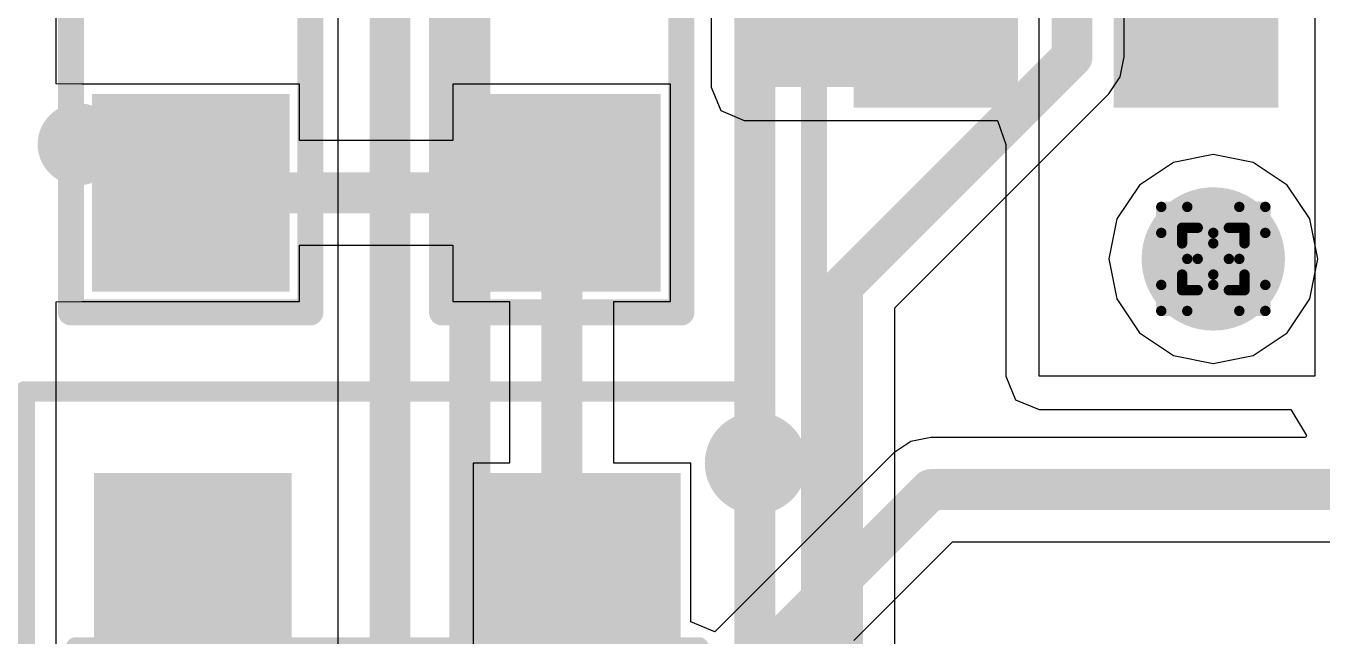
# Model space of a CAD drawing. Header units: inches. Extents: x -3 to 423, y -3 to 110.
# Drawn here: x 52.81 to 59.14, y 27.18 to 30.16 of the extents above; entities that cross this region are included whole.
import ezdxf

# ---------------------------------------------------------------- set-up
doc = ezdxf.new("R2010")
doc.units = ezdxf.units.IN
for name, color, linetype in [('Bottom Layer', 5, 'Continuous'), ('Drill Drawing', 1, 'Continuous'), ('Mechanical 1', 6, 'Continuous'), ('Mechanical 13', 56, 'Continuous'), ('Mechanical 15', 56, 'Continuous'), ('Mechanical 4', 56, 'Continuous'), ('Mid Layer', 16, 'Continuous'), ('Mid Layer 2', 76, 'Continuous'), ('Top Layer', 1, 'Continuous'), ('Top Overlay', 2, 'Continuous'), ('Top Paste', 8, 'Continuous'), ('Top Solder', 216, 'Continuous'), ('Via Holes', 16, 'Continuous')]:
    doc.layers.add(name, color=color, linetype=linetype)

# ---------------------------------------------------------------- blocks, each defined once
blk = doc.blocks.new('SOIC127P600X175_8N_45')
at = {"layer": 'Top Layer'}
for points in [[(-3.45997657, 2.2049994), (-1.48997543, 2.2049994), (-1.48997543, 1.6050006), (-3.45997657, 1.6050006)], [(1.48997543, 2.2049994), (3.45997657, 2.2049994), (3.45997657, 1.6050006), (1.48997543, 1.6050006)], [(-3.45997657, 0.9349994), (-1.48997543, 0.9349994), (-1.48997543, 0.3350006), (-3.45997657, 0.3350006)], [(1.48997543, 0.9349994), (3.45997657, 0.9349994), (3.45997657, 0.3350006), (1.48997543, 0.3350006)], [(-3.45997657, -0.3350006), (-1.48997543, -0.3350006), (-1.48997543, -0.9349994), (-3.45997657, -0.9349994)], [(1.48997543, -0.3350006), (3.45997657, -0.3350006), (3.45997657, -0.9349994), (1.48997543, -0.9349994)], [(-3.45997657, -1.6050006), (-1.48997543, -1.6050006), (-1.48997543, -2.2049994), (-3.45997657, -2.2049994)], [(1.48997543, -1.6050006), (3.45997657, -1.6050006), (3.45997657, -2.2049994), (1.48997543, -2.2049994)]]:
    blk.add_hatch(color=1, dxfattribs=at).paths.add_polyline_path(points)
at = {"layer": 'Top Paste'}
for points in [[(-3.45997657, 2.2049994), (-1.48997543, 2.2049994), (-1.48997543, 1.6050006), (-3.45997657, 1.6050006)], [(1.48997543, 2.2049994), (3.45997657, 2.2049994), (3.45997657, 1.6050006), (1.48997543, 1.6050006)], [(-3.45997657, 0.9349994), (-1.48997543, 0.9349994), (-1.48997543, 0.3350006), (-3.45997657, 0.3350006)], [(1.48997543, 0.9349994), (3.45997657, 0.9349994), (3.45997657, 0.3350006), (1.48997543, 0.3350006)], [(-3.45997657, -0.3350006), (-1.48997543, -0.3350006), (-1.48997543, -0.9349994), (-3.45997657, -0.9349994)], [(1.48997543, -0.3350006), (3.45997657, -0.3350006), (3.45997657, -0.9349994), (1.48997543, -0.9349994)], [(-3.45997657, -1.6050006), (-1.48997543, -1.6050006), (-1.48997543, -2.2049994), (-3.45997657, -2.2049994)], [(1.48997543, -1.6050006), (3.45997657, -1.6050006), (3.45997657, -2.2049994), (1.48997543, -2.2049994)]]:
    blk.add_hatch(color=8, dxfattribs=at).paths.add_polyline_path(points)
at = {"layer": 'Top Solder'}
for points in [[(-3.56157657, 2.3065994), (-1.38837543, 2.3065994), (-1.38837543, 1.5034006), (-3.56157657, 1.5034006)], [(1.38837543, 2.3065994), (3.56157657, 2.3065994), (3.56157657, 1.5034006), (1.38837543, 1.5034006)], [(-3.56157657, 1.0365994), (-1.38837543, 1.0365994), (-1.38837543, 0.2334006), (-3.56157657, 0.2334006)], [(1.38837543, 1.0365994), (3.56157657, 1.0365994), (3.56157657, 0.2334006), (1.38837543, 0.2334006)], [(-3.56157657, -0.2334006), (-1.38837543, -0.2334006), (-1.38837543, -1.0365994), (-3.56157657, -1.0365994)], [(1.38837543, -0.2334006), (3.56157657, -0.2334006), (3.56157657, -1.0365994), (1.38837543, -1.0365994)], [(-3.56157657, -1.5034006), (-1.38837543, -1.5034006), (-1.38837543, -2.3065994), (-3.56157657, -2.3065994)], [(1.38837543, -1.5034006), (3.56157657, -1.5034006), (3.56157657, -2.3065994), (1.38837543, -2.3065994)]]:
    blk.add_hatch(color=216, dxfattribs=at).paths.add_polyline_path(points)
at = {"layer": 'Mechanical 1'}
for points in [[(-3.7099748, -2.7500072, 0.0499999, 0.0499999, 0), (-3.7099748, 2.7500072, 0.0499999, 0.0499999, 0)], [(3.7100256, 2.7500072, 0.0499999, 0.0499999, 0), (-3.7099748, 2.7500072, 0.0499999, 0.0499999, 0)], [(3.7100256, -2.7500072, 0.0499999, 0.0499999, 0), (3.7100256, 2.7500072, 0.0499999, 0.0499999, 0)], [(-1.999996, -2.5000204, 0.127, 0.127, 0), (-1.999996, 2.5000204, 0.127, 0.127, 0)], [(1.999996, 2.5000204, 0.127, 0.127, 0), (-1.999996, 2.5000204, 0.127, 0.127, 0)], [(1.999996, -2.5000204, 0.127, 0.127, 0), (1.999996, 2.5000204, 0.127, 0.127, 0)], [(1.999996, -2.5000204, 0.127, 0.127, 0), (-1.999996, -2.5000204, 0.127, 0.127, 0)], [(3.7100256, -2.7500072, 0.0499999, 0.0499999, 0), (-3.7099748, -2.7500072, 0.0499999, 0.0499999, 0)]]:
    blk.add_lwpolyline(points, format="xyseb", dxfattribs=at)
for points, format in [([(-3.72247414, 2.7500072, 0.02499868, 0.02499868, 1), (-3.69747546, 2.7500072, 0.02499868, 0.02499868, 1)], "xyseb"), ([(-3.72247414, 2.7500072, 0.02499868, 0.02499868, 1), (-3.69747546, 2.7500072, 0.02499868, 0.02499868, 1)], "xyseb"), ([(3.69752626, 2.7500072, 0.02499868, 0.02499868, 1), (3.72252494, 2.7500072, 0.02499868, 0.02499868, 1)], "xyseb"), ([(3.69752626, 2.7500072, 0.02499868, 0.02499868, 1), (3.72252494, 2.7500072, 0.02499868, 0.02499868, 1)], "xyseb"), ([(-4.11500066, 2.51499878, 1), (-4.51499986, 2.51499878, 1)], "xyb"), ([(-2.031746, 2.5000204, 0.0635, 0.0635, 1), (-1.968246, 2.5000204, 0.0635, 0.0635, 1)], "xyseb"), ([(-2.031746, 2.5000204, 0.0635, 0.0635, 1), (-1.968246, 2.5000204, 0.0635, 0.0635, 1)], "xyseb"), ([(1.968246, 2.5000204, 0.0635, 0.0635, 1), (2.031746, 2.5000204, 0.0635, 0.0635, 1)], "xyseb"), ([(1.968246, 2.5000204, 0.0635, 0.0635, 1), (2.031746, 2.5000204, 0.0635, 0.0635, 1)], "xyseb"), ([(-4.51499986, 2.51499878, 1), (-4.51499986, 2.51499878, 1)], "xyb"), ([(-4.11500066, 2.51499878, 1), (-4.11500066, 2.51499878, 1)], "xyb"), ([(-2.031746, -2.5000204, 0.0635, 0.0635, 1), (-1.968246, -2.5000204, 0.0635, 0.0635, 1)], "xyseb"), ([(-2.031746, -2.5000204, 0.0635, 0.0635, 1), (-1.968246, -2.5000204, 0.0635, 0.0635, 1)], "xyseb"), ([(1.968246, -2.5000204, 0.0635, 0.0635, 1), (2.031746, -2.5000204, 0.0635, 0.0635, 1)], "xyseb"), ([(1.968246, -2.5000204, 0.0635, 0.0635, 1), (2.031746, -2.5000204, 0.0635, 0.0635, 1)], "xyseb"), ([(-3.72247414, -2.7500072, 0.02499868, 0.02499868, 1), (-3.69747546, -2.7500072, 0.02499868, 0.02499868, 1)], "xyseb"), ([(-3.72247414, -2.7500072, 0.02499868, 0.02499868, 1), (-3.69747546, -2.7500072, 0.02499868, 0.02499868, 1)], "xyseb"), ([(3.69752626, -2.7500072, 0.02499868, 0.02499868, 1), (3.72252494, -2.7500072, 0.02499868, 0.02499868, 1)], "xyseb"), ([(3.69752626, -2.7500072, 0.02499868, 0.02499868, 1), (3.72252494, -2.7500072, 0.02499868, 0.02499868, 1)], "xyseb")]:
    blk.add_lwpolyline(points, format=format, close=True, dxfattribs=at)
at = {"layer": 'Top Overlay'}
for points, format in [([(-4.11500066, 2.51499878, 1), (-4.51499986, 2.51499878, 1)], "xyb"), ([(-2.031746, 2.5000204, 0.0635, 0.0635, 1), (-1.968246, 2.5000204, 0.0635, 0.0635, 1)], "xyseb"), ([(1.968246, 2.5000204, 0.0635, 0.0635, 1), (2.031746, 2.5000204, 0.0635, 0.0635, 1)], "xyseb"), ([(-4.51499986, 2.51499878, 1), (-4.51499986, 2.51499878, 1)], "xyb"), ([(-4.11500066, 2.51499878, 1), (-4.11500066, 2.51499878, 1)], "xyb"), ([(-2.031746, -2.5000204, 0.0635, 0.0635, 1), (-1.968246, -2.5000204, 0.0635, 0.0635, 1)], "xyseb"), ([(1.968246, -2.5000204, 0.0635, 0.0635, 1), (2.031746, -2.5000204, 0.0635, 0.0635, 1)], "xyseb")]:
    blk.add_lwpolyline(points, format=format, close=True, dxfattribs=at)
for points in [[(1.999996, 2.5000204, 0.127, 0.127, 0), (-1.999996, 2.5000204, 0.127, 0.127, 0)], [(1.999996, -2.5000204, 0.127, 0.127, 0), (-1.999996, -2.5000204, 0.127, 0.127, 0)]]:
    blk.add_lwpolyline(points, format="xyseb", dxfattribs=at)
blk = doc.blocks.new('0603C_TBD_47')
at = {"layer": 'Top Layer'}
for points in [[(-0.3809999999999999, 0.3809999999999999), (0.3809999999999999, 0.3809999999999999), (0.3809999999999999, -0.3809999999999999), (-0.3809999999999999, -0.3809999999999999)], [(1.01599492, 0.38100254), (1.77799492, 0.38100254), (1.77799492, -0.38099746), (1.01599492, -0.38099746)]]:
    blk.add_hatch(color=1, dxfattribs=at).paths.add_polyline_path(points)
at = {"layer": 'Top Paste'}
for points in [[(-0.3809999999999999, 0.3809999999999999), (0.3809999999999999, 0.3809999999999999), (0.3809999999999999, -0.3809999999999999), (-0.3809999999999999, -0.3809999999999999)], [(1.01599492, 0.38100254), (1.77799492, 0.38100254), (1.77799492, -0.38099746), (1.01599492, -0.38099746)]]:
    blk.add_hatch(color=8, dxfattribs=at).paths.add_polyline_path(points)
at = {"layer": 'Top Solder'}
for points in [[(-0.4826, 0.4826), (0.4826, 0.4826), (0.4826, -0.4826), (-0.4826, -0.4826)], [(0.9143949199999999, 0.48260254), (1.87959492, 0.48260254), (1.87959492, -0.48259746), (0.9143949199999999, -0.48259746)]]:
    blk.add_hatch(color=216, dxfattribs=at).paths.add_polyline_path(points)
at = {"layer": 'Top Overlay'}
for points in [[(-0.5842050799999999, -0.5842025399999999, 0.127, 0.127, 0), (-0.5841999999999999, 0.5841999999999999, 0.127, 0.127, 0)], [(1.98119492, 0.5841999999999999, 0.127, 0.127, 0), (-0.5841999999999999, 0.5841999999999999, 0.127, 0.127, 0)], [(1.9812, -0.5842050799999999, 0.127, 0.127, 0), (1.98119492, 0.5841999999999999, 0.127, 0.127, 0)], [(1.9812, -0.5842050799999999, 0.127, 0.127, 0), (-0.5842050799999999, -0.5842025399999999, 0.127, 0.127, 0)]]:
    blk.add_lwpolyline(points, format="xyseb", dxfattribs=at)
for points in [[(-0.61595, 0.5841999999999999, 0.0635, 0.0635, 1), (-0.5524499999999999, 0.5841999999999999, 0.0635, 0.0635, 1)], [(-0.61595, 0.5841999999999999, 0.0635, 0.0635, 1), (-0.5524499999999999, 0.5841999999999999, 0.0635, 0.0635, 1)], [(1.94944492, 0.5841999999999999, 0.0635, 0.0635, 1), (2.01294492, 0.5841999999999999, 0.0635, 0.0635, 1)], [(1.94944492, 0.5841999999999999, 0.0635, 0.0635, 1), (2.01294492, 0.5841999999999999, 0.0635, 0.0635, 1)], [(-0.61595508, -0.5842025399999999, 0.0635, 0.0635, 1), (-0.55245508, -0.5842025399999999, 0.0635, 0.0635, 1)], [(-0.61595508, -0.5842025399999999, 0.0635, 0.0635, 1), (-0.55245508, -0.5842025399999999, 0.0635, 0.0635, 1)], [(1.94945, -0.5842050799999999, 0.0635, 0.0635, 1), (2.01295, -0.5842050799999999, 0.0635, 0.0635, 1)], [(1.94945, -0.5842050799999999, 0.0635, 0.0635, 1), (2.01295, -0.5842050799999999, 0.0635, 0.0635, 1)]]:
    blk.add_lwpolyline(points, format="xyseb", close=True, dxfattribs=at)
blk = doc.blocks.new('0603C_TBD_48')
at = {"layer": 'Top Layer'}
for points in [[(-0.3809999999999999, 0.3809999999999999), (0.3809999999999999, 0.3809999999999999), (0.3809999999999999, -0.3809999999999999), (-0.3809999999999999, -0.3809999999999999)], [(1.016, 0.38099746), (1.778, 0.38099746), (1.778, -0.38100254), (1.016, -0.38100254)]]:
    blk.add_hatch(color=1, dxfattribs=at).paths.add_polyline_path(points)
at = {"layer": 'Top Paste'}
for points in [[(-0.3809999999999999, 0.3809999999999999), (0.3809999999999999, 0.3809999999999999), (0.3809999999999999, -0.3809999999999999), (-0.3809999999999999, -0.3809999999999999)], [(1.016, 0.38099746), (1.778, 0.38099746), (1.778, -0.38100254), (1.016, -0.38100254)]]:
    blk.add_hatch(color=8, dxfattribs=at).paths.add_polyline_path(points)
at = {"layer": 'Top Solder'}
for points in [[(-0.4826, 0.4826), (0.4826, 0.4826), (0.4826, -0.4826), (-0.4826, -0.4826)], [(0.9143999999999999, 0.48259746), (1.8796, 0.48259746), (1.8796, -0.48260254), (0.9143999999999999, -0.48260254)]]:
    blk.add_hatch(color=216, dxfattribs=at).paths.add_polyline_path(points)
at = {"layer": 'Top Overlay'}
for points in [[(-0.5842025399999999, 0.58419492, 0.127, 0.127, 0), (1.98119746, 0.58419746, 0.127, 0.127, 0)], [(-0.5841999999999999, -0.5841999999999999, 0.127, 0.127, 0), (-0.5842025399999999, 0.58419492, 0.127, 0.127, 0)], [(1.9812, -0.5842050799999999, 0.127, 0.127, 0), (1.98119746, 0.58419746, 0.127, 0.127, 0)], [(1.9812, -0.5842050799999999, 0.127, 0.127, 0), (-0.5841999999999999, -0.5841999999999999, 0.127, 0.127, 0)]]:
    blk.add_lwpolyline(points, format="xyseb", dxfattribs=at)
for points in [[(-0.61595254, 0.58419492, 0.0635, 0.0635, 1), (-0.55245254, 0.58419492, 0.0635, 0.0635, 1)], [(-0.61595254, 0.58419492, 0.0635, 0.0635, 1), (-0.55245254, 0.58419492, 0.0635, 0.0635, 1)], [(1.94944746, 0.58419746, 0.0635, 0.0635, 1), (2.01294746, 0.58419746, 0.0635, 0.0635, 1)], [(1.94944746, 0.58419746, 0.0635, 0.0635, 1), (2.01294746, 0.58419746, 0.0635, 0.0635, 1)], [(-0.61595, -0.5841999999999999, 0.0635, 0.0635, 1), (-0.5524499999999999, -0.5841999999999999, 0.0635, 0.0635, 1)], [(-0.61595, -0.5841999999999999, 0.0635, 0.0635, 1), (-0.5524499999999999, -0.5841999999999999, 0.0635, 0.0635, 1)], [(1.94945, -0.5842050799999999, 0.0635, 0.0635, 1), (2.01295, -0.5842050799999999, 0.0635, 0.0635, 1)], [(1.94945, -0.5842050799999999, 0.0635, 0.0635, 1), (2.01295, -0.5842050799999999, 0.0635, 0.0635, 1)]]:
    blk.add_lwpolyline(points, format="xyseb", close=True, dxfattribs=at)
blk = doc.blocks.new('SOT23_50')
at = {"layer": 'Top Layer'}
for points in [[(-1.44999583, 0.5690158799999999), (-1.44999583, 1.33101588), (-0.54999509, 1.33101588), (-0.5499950899999999, 0.56901588)], [(0.54999509, -0.3810000000000001), (0.5499950899999999, 0.3809999999999999), (1.44999583, 0.3810000000000001), (1.44999583, -0.3809999999999999)], [(-1.44999837, -1.3310108), (-1.44999837, -0.5690108), (-0.5499976300000001, -0.5690107999999999), (-0.5499976299999999, -1.3310108)]]:
    blk.add_hatch(color=1, dxfattribs=at).paths.add_polyline_path(points)
at = {"layer": 'Top Paste'}
for points in [[(-1.44999583, 0.5690158799999999), (-1.44999583, 1.33101588), (-0.54999509, 1.33101588), (-0.5499950899999999, 0.56901588)], [(0.54999509, -0.3810000000000001), (0.5499950899999999, 0.3809999999999999), (1.44999583, 0.3810000000000001), (1.44999583, -0.3809999999999999)], [(-1.44999837, -1.3310108), (-1.44999837, -0.5690108), (-0.5499976300000001, -0.5690107999999999), (-0.5499976299999999, -1.3310108)]]:
    blk.add_hatch(color=8, dxfattribs=at).paths.add_polyline_path(points)
at = {"layer": 'Top Solder'}
for points in [[(-1.55159583, 0.4674158799999999), (-1.55159583, 1.43261588), (-0.44839509, 1.43261588), (-0.4483950899999999, 0.4674158800000001)], [(0.44839509, -0.4826), (0.4483950899999999, 0.4825999999999999), (1.55159583, 0.4826), (1.55159583, -0.4825999999999999)], [(-1.55159837, -1.4326108), (-1.55159837, -0.4674108), (-0.4483976300000001, -0.4674107999999999), (-0.4483976299999999, -1.4326108)]]:
    blk.add_hatch(color=216, dxfattribs=at).paths.add_polyline_path(points)
at = {"layer": 'Mechanical 13'}
for points in [[(-0.70002654, -1.51998934, 0.0999998, 0.0999998, 0), (-0.70002908, 1.5199868, 0.0999998, 0.0999998, 0)], [(0.6999732, 1.5199868, 0.0999998, 0.0999998, 0), (-0.70002908, 1.5199868, 0.0999998, 0.0999998, 0)], [(0.69997066, -1.51998934, 0.0999998, 0.0999998, 0), (0.6999732, 1.5199868, 0.0999998, 0.0999998, 0)], [(0.69997066, -1.51998934, 0.0999998, 0.0999998, 0), (-0.70002654, -1.51998934, 0.0999998, 0.0999998, 0)]]:
    blk.add_lwpolyline(points, format="xyseb", dxfattribs=at)
for points in [[(-0.72502776, 1.5199868, 0.0499999, 0.0499999, 1), (-0.6750303999999999, 1.5199868, 0.0499999, 0.0499999, 1)], [(-0.72502776, 1.5199868, 0.0499999, 0.0499999, 1), (-0.6750303999999999, 1.5199868, 0.0499999, 0.0499999, 1)], [(0.67497452, 1.5199868, 0.0499999, 0.0499999, 1), (0.72497188, 1.5199868, 0.0499999, 0.0499999, 1)], [(0.67497452, 1.5199868, 0.0499999, 0.0499999, 1), (0.72497188, 1.5199868, 0.0499999, 0.0499999, 1)], [(-0.72502522, -1.51998934, 0.0499999, 0.0499999, 1), (-0.6750278599999999, -1.51998934, 0.0499999, 0.0499999, 1)], [(-0.72502522, -1.51998934, 0.0499999, 0.0499999, 1), (-0.6750278599999999, -1.51998934, 0.0499999, 0.0499999, 1)], [(0.6749719799999999, -1.51998934, 0.0499999, 0.0499999, 1), (0.72496934, -1.51998934, 0.0499999, 0.0499999, 1)], [(0.6749719799999999, -1.51998934, 0.0499999, 0.0499999, 1), (0.72496934, -1.51998934, 0.0499999, 0.0499999, 1)]]:
    blk.add_lwpolyline(points, format="xyseb", close=True, dxfattribs=at)
at = {"layer": 'Mechanical 15'}
for points in [[(-1.95001134, 1.77001678, 0.0999998, 0.0999998, 0), (1.95001134, 1.77002186, 0.0999998, 0.0999998, 0)], [(-1.95001134, -1.76997614, 0.0999998, 0.0999998, 0), (-1.95001134, 1.77001678, 0.0999998, 0.0999998, 0)], [(1.95001134, -1.7699736, 0.0999998, 0.0999998, 0), (1.95001134, 1.77002186, 0.0999998, 0.0999998, 0)], [(-5.08e-06, -0.49997106, 0.0999998, 0.0999998, 0), (0, 0.5000243999999999, 0.0999998, 0.0999998, 0)], [(0.49996852, 0, 0.0999998, 0.0999998, 0), (-0.5000243999999999, 0, 0.0999998, 0.0999998, 0)], [(-1.95001134, -1.76997614, 0.0999998, 0.0999998, 0), (1.95001134, -1.7699736, 0.0999998, 0.0999998, 0)]]:
    blk.add_lwpolyline(points, format="xyseb", dxfattribs=at)
for points in [[(-1.97501002, 1.77001678, 0.0499999, 0.0499999, 1), (-1.92501266, 1.77001678, 0.0499999, 0.0499999, 1)], [(-1.97501002, 1.77001678, 0.0499999, 0.0499999, 1), (-1.92501266, 1.77001678, 0.0499999, 0.0499999, 1)], [(1.92501266, 1.77002186, 0.0499999, 0.0499999, 1), (1.97501002, 1.77002186, 0.0499999, 0.0499999, 1)], [(1.92501266, 1.77002186, 0.0499999, 0.0499999, 1), (1.97501002, 1.77002186, 0.0499999, 0.0499999, 1)], [(-0.02499868, 0.5000243999999999, 0.0499999, 0.0499999, 1), (0.02499868, 0.5000243999999999, 0.0499999, 0.0499999, 1)], [(-0.52502308, 0, 0.0499999, 0.0499999, 1), (-0.47502572, 0, 0.0499999, 0.0499999, 1)], [(0.47496984, 0, 0.0499999, 0.0499999, 1), (0.5249672, 0, 0.0499999, 0.0499999, 1)], [(-0.02500376, -0.49997106, 0.0499999, 0.0499999, 1), (0.0249936, -0.49997106, 0.0499999, 0.0499999, 1)], [(-1.97501002, -1.76997614, 0.0499999, 0.0499999, 1), (-1.92501266, -1.76997614, 0.0499999, 0.0499999, 1)], [(-1.97501002, -1.76997614, 0.0499999, 0.0499999, 1), (-1.92501266, -1.76997614, 0.0499999, 0.0499999, 1)], [(1.92501266, -1.7699736, 0.0499999, 0.0499999, 1), (1.97501002, -1.7699736, 0.0499999, 0.0499999, 1)], [(1.92501266, -1.7699736, 0.0499999, 0.0499999, 1), (1.97501002, -1.7699736, 0.0499999, 0.0499999, 1)]]:
    blk.add_lwpolyline(points, format="xyseb", close=True, dxfattribs=at)
at = {"layer": 'Top Overlay'}
for points in [[(-1.47499578, 1.79999894, 0.2499995, 0.2499995, 1), (-1.72499782, 1.79999894, 0.2499995, 0.2499995, 1)], [(-1.78749706, 1.79999894, 0.12499848, 0.12499848, 1), (-1.66249858, 1.79999894, 0.12499848, 0.12499848, 1)], [(-1.53749502, 1.79999894, 0.12499848, 0.12499848, 1), (-1.41249654, 1.79999894, 0.12499848, 0.12499848, 1)], [(-0.0499999, 1.5000224, 0.0999998, 0.0999998, 1), (0.0499999, 1.5000224, 0.0999998, 0.0999998, 1)], [(0.64997076, 1.5000224, 0.0999998, 0.0999998, 1), (0.74997056, 1.5000224, 0.0999998, 0.0999998, 1)], [(0.64997076, 1.5000224, 0.0999998, 0.0999998, 1), (0.74997056, 1.5000224, 0.0999998, 0.0999998, 1)], [(0.64996822, 0.7999984, 0.0999998, 0.0999998, 1), (0.74996802, 0.7999984, 0.0999998, 0.0999998, 1)], [(0.64996822, -0.7999984, 0.0999998, 0.0999998, 1), (0.74996802, -0.7999984, 0.0999998, 0.0999998, 1)], [(-0.0499999, -1.5000224, 0.0999998, 0.0999998, 1), (0.0499999, -1.5000224, 0.0999998, 0.0999998, 1)], [(0.64997076, -1.50001732, 0.0999998, 0.0999998, 1), (0.74997056, -1.50001732, 0.0999998, 0.0999998, 1)], [(0.64997076, -1.50001732, 0.0999998, 0.0999998, 1), (0.74997056, -1.50001732, 0.0999998, 0.0999998, 1)]]:
    blk.add_lwpolyline(points, format="xyseb", close=True, dxfattribs=at)
for points in [[(0.69997066, 1.5000224, 0.1999996, 0.1999996, 0), (0, 1.5000224, 0.1999996, 0.1999996, 0)], [(0.69996812, 0.7999984, 0.1999996, 0.1999996, 0), (0.69997066, 1.5000224, 0.1999996, 0.1999996, 0)], [(0.69997066, -1.50001732, 0.1999996, 0.1999996, 0), (0.69996812, -0.7999984, 0.1999996, 0.1999996, 0)], [(0, -1.5000224, 0.1999996, 0.1999996, 0), (0.69997066, -1.50001732, 0.1999996, 0.1999996, 0)]]:
    blk.add_lwpolyline(points, format="xyseb", dxfattribs=at)

msp = doc.modelspace()

# ---------------------------------------------------------------- hatches: boundary and pattern name
at = {"layer": 'Bottom Layer'}
h = msp.add_hatch(color=5, dxfattribs=at)
edge = h.paths.add_edge_path()
edge.add_arc((58.60979133999999, 29.02000038), 0.3499993, 0, 360)
at = {"layer": 'Mid Layer'}
h = msp.add_hatch(color=16, dxfattribs=at)
edge = h.paths.add_edge_path()
edge.add_arc((58.60979133999999, 29.02000038), 0.3499993, 0, 360)
at = {"layer": 'Mid Layer 2'}
h = msp.add_hatch(color=76, dxfattribs=at)
edge = h.paths.add_edge_path()
edge.add_arc((58.60979133999999, 29.02000038), 0.3499993, 0, 360)
at = {"layer": 'Top Layer'}
msp.add_hatch(color=1, dxfattribs=at).paths.add_polyline_path([(56.32008548, 29.85914018), (57.5564, 29.85914018), (57.5564, 33.02999998), (56.32008548, 33.02999998)])
h = msp.add_hatch(color=1, dxfattribs=at)
edge = h.paths.add_edge_path()
edge.add_arc((58.60979133999999, 29.02000038), 0.3499993, 0, 360)
at = {"layer": 'Via Holes'}
h = msp.add_hatch(color=7, dxfattribs=at)
edge = h.paths.add_edge_path()
edge.add_arc((58.60979133999999, 29.02000038), 0.2499995, 0, 360)

# ---------------------------------------------------------------- linework, layer by layer
at = {"layer": 'Bottom Layer'}
for p, q in [((54.33548696, 34.3297256), (54.33548696, 26.01210444)), ((58.17489762, 30.0070012), (58.17489762, 32.12962839999999)), ((58.15549456, 29.90945758), (58.17489762, 30.0070012)), ((58.1002394, 29.82676026), (58.15549456, 29.90945758)), ((57.05489732, 28.78142072), (58.1002394, 29.82676026)), ((58.41470156, 29.49099004), (58.249312, 29.38047972)), ((58.60979133999999, 29.52979616), (58.41470156, 29.49099004)), ((58.80488112, 29.49099004), (58.60979133999999, 29.52979616)), ((58.97027067999999, 29.38047972), (58.80488112, 29.49099004)), ((58.249312, 29.38047972), (58.13880168, 29.21509016)), ((59.08078099999999, 29.21509016), (58.97027067999999, 29.38047972)), ((58.13880168, 29.21509016), (58.09999555999999, 29.02000038)), ((59.11958711999999, 29.02000038), (59.08078099999999, 29.21509016)), ((58.09999555999999, 29.02000038), (58.13880168, 28.8249106)), ((59.08078099999999, 28.8249106), (59.11958711999999, 29.02000038)), ((58.13880168, 28.8249106), (58.249312, 28.65952104)), ((58.97027067999999, 28.65952104), (59.08078099999999, 28.8249106)), ((57.05489732, 7.39109012), (57.05489732, 28.78142072)), ((58.249312, 28.65952104), (58.41470156, 28.54901072)), ((58.80488112, 28.54901072), (58.97027067999999, 28.65952104)), ((58.41470156, 28.54901072), (58.60979133999999, 28.5102046)), ((58.60979133999999, 28.5102046), (58.80488112, 28.54901072))]:
    msp.add_line(p, q, dxfattribs=at)
for points in [[(57.92000099999999, 30.0070012, 0.1999996, 0.1999996, 0), (57.92000099999999, 50.26999852, 0.1999996, 0.1999996, 0)], [(54.59038357999999, 25.90652426, 0.1999996, 0.1999996, 0), (54.59038357999999, 34.3297256, 0.1999996, 0.1999996, 0)], [(54.98038279999999, 25.7449828, 0.1999996, 0.1999996, 0), (54.98038279999999, 34.16818413999999, 0.1999996, 0.1999996, 0)], [(56.37219866, 4.99780306, 0.1999996, 0.1999996, 0), (56.37219866, 32.34140851999999, 0.1999996, 0.1999996, 0)], [(56.8000007, 28.8870009, 0.1999996, 0.1999996, 0), (57.92000099999999, 30.0070012, 0.1999996, 0.1999996, 0)], [(56.8000007, 6.54899884, 0.1999996, 0.1999996, 0), (56.8000007, 28.8870009, 0.1999996, 0.1999996, 0)]]:
    msp.add_lwpolyline(points, format="xyseb", dxfattribs=at)
for points in [[(57.8700011, 30.0070012, 0.0999998, 0.0999998, 1), (57.9700009, 30.0070012, 0.0999998, 0.0999998, 1)], [(57.8700011, 30.0070012, 0.0999998, 0.0999998, 1), (57.9700009, 30.0070012, 0.0999998, 0.0999998, 1)], [(56.7500008, 28.8870009, 0.0999998, 0.0999998, 1), (56.8500006, 28.8870009, 0.0999998, 0.0999998, 1)], [(56.7500008, 28.8870009, 0.0999998, 0.0999998, 1), (56.8500006, 28.8870009, 0.0999998, 0.0999998, 1)]]:
    msp.add_lwpolyline(points, format="xyseb", close=True, dxfattribs=at)
at = {"layer": 'Drill Drawing'}
for points in [[(58.35579133999999, 29.14700038, 0.0508, 0.0508, 0), (58.35579133999999, 29.27400038, 0.0508, 0.0508, 0)], [(58.35579133999999, 29.27400038, 0.0508, 0.0508, 0), (58.48279134, 29.27400038, 0.0508, 0.0508, 0)], [(58.48279134, 29.27400038, 0.0508, 0.0508, 0), (58.60979133999999, 29.14700038, 0.0508, 0.0508, 0)], [(58.60979133999999, 29.14700038, 0.0508, 0.0508, 0), (58.73679134, 29.27400038, 0.0508, 0.0508, 0)], [(58.73679134, 29.27400038, 0.0508, 0.0508, 0), (58.86379133999999, 29.27400038, 0.0508, 0.0508, 0)], [(58.86379133999999, 29.14700038, 0.0508, 0.0508, 0), (58.86379133999999, 29.27400038, 0.0508, 0.0508, 0)], [(58.35579133999999, 29.14700038, 0.0508, 0.0508, 0), (58.48279134, 29.02000038, 0.0508, 0.0508, 0)], [(58.45739133999999, 29.09620038, 0.0508, 0.0508, 0), (58.45739133999999, 29.17240038, 0.0508, 0.0508, 0)], [(58.45739133999999, 29.17240038, 0.0508, 0.0508, 0), (58.53359133999999, 29.17240038, 0.0508, 0.0508, 0)], [(58.53359133999999, 29.17240038, 0.0508, 0.0508, 0), (58.60979133999999, 29.09620038, 0.0508, 0.0508, 0)], [(58.60979133999999, 29.09620038, 0.0508, 0.0508, 0), (58.68599134, 29.17240038, 0.0508, 0.0508, 0)], [(58.68599134, 29.17240038, 0.0508, 0.0508, 0), (58.76219133999999, 29.17240038, 0.0508, 0.0508, 0)], [(58.73679134, 29.02000038, 0.0508, 0.0508, 0), (58.86379133999999, 29.14700038, 0.0508, 0.0508, 0)], [(58.76219133999999, 29.09620038, 0.0508, 0.0508, 0), (58.76219133999999, 29.17240038, 0.0508, 0.0508, 0)], [(58.45739133999999, 29.09620038, 0.0508, 0.0508, 0), (58.53359133999999, 29.02000038, 0.0508, 0.0508, 0)], [(58.68599134, 29.02000038, 0.0508, 0.0508, 0), (58.76219133999999, 29.09620038, 0.0508, 0.0508, 0)], [(58.35579133999999, 28.89300038, 0.0508, 0.0508, 0), (58.48279134, 29.02000038, 0.0508, 0.0508, 0)], [(58.45739133999999, 28.94380038, 0.0508, 0.0508, 0), (58.53359133999999, 29.02000038, 0.0508, 0.0508, 0)], [(58.68599134, 29.02000038, 0.0508, 0.0508, 0), (58.76219133999999, 28.94380038, 0.0508, 0.0508, 0)], [(58.73679134, 29.02000038, 0.0508, 0.0508, 0), (58.86379133999999, 28.89300038, 0.0508, 0.0508, 0)], [(58.45739133999999, 28.86760038, 0.0508, 0.0508, 0), (58.45739133999999, 28.94380038, 0.0508, 0.0508, 0)], [(58.53359133999999, 28.86760038, 0.0508, 0.0508, 0), (58.60979133999999, 28.94380038, 0.0508, 0.0508, 0)], [(58.60979133999999, 28.94380038, 0.0508, 0.0508, 0), (58.68599134, 28.86760038, 0.0508, 0.0508, 0)], [(58.76219133999999, 28.86760038, 0.0508, 0.0508, 0), (58.76219133999999, 28.94380038, 0.0508, 0.0508, 0)], [(58.35579133999999, 28.76600038, 0.0508, 0.0508, 0), (58.35579133999999, 28.89300038, 0.0508, 0.0508, 0)], [(58.45739133999999, 28.86760038, 0.0508, 0.0508, 0), (58.53359133999999, 28.86760038, 0.0508, 0.0508, 0)], [(58.48279134, 28.76600038, 0.0508, 0.0508, 0), (58.60979133999999, 28.89300038, 0.0508, 0.0508, 0)], [(58.60979133999999, 28.89300038, 0.0508, 0.0508, 0), (58.73679134, 28.76600038, 0.0508, 0.0508, 0)], [(58.68599134, 28.86760038, 0.0508, 0.0508, 0), (58.76219133999999, 28.86760038, 0.0508, 0.0508, 0)], [(58.86379133999999, 28.76600038, 0.0508, 0.0508, 0), (58.86379133999999, 28.89300038, 0.0508, 0.0508, 0)], [(58.35579133999999, 28.76600038, 0.0508, 0.0508, 0), (58.48279134, 28.76600038, 0.0508, 0.0508, 0)], [(58.73679134, 28.76600038, 0.0508, 0.0508, 0), (58.86379133999999, 28.76600038, 0.0508, 0.0508, 0)]]:
    msp.add_lwpolyline(points, format="xyseb", dxfattribs=at)
for points in [[(58.34309134, 29.27400038, 0.0254, 0.0254, 1), (58.36849134, 29.27400038, 0.0254, 0.0254, 1)], [(58.34309134, 29.27400038, 0.0254, 0.0254, 1), (58.36849134, 29.27400038, 0.0254, 0.0254, 1)], [(58.47009134, 29.27400038, 0.0254, 0.0254, 1), (58.49549133999999, 29.27400038, 0.0254, 0.0254, 1)], [(58.47009134, 29.27400038, 0.0254, 0.0254, 1), (58.49549133999999, 29.27400038, 0.0254, 0.0254, 1)], [(58.72409134, 29.27400038, 0.0254, 0.0254, 1), (58.74949134, 29.27400038, 0.0254, 0.0254, 1)], [(58.72409134, 29.27400038, 0.0254, 0.0254, 1), (58.74949134, 29.27400038, 0.0254, 0.0254, 1)], [(58.85109134, 29.27400038, 0.0254, 0.0254, 1), (58.87649133999999, 29.27400038, 0.0254, 0.0254, 1)], [(58.85109134, 29.27400038, 0.0254, 0.0254, 1), (58.87649133999999, 29.27400038, 0.0254, 0.0254, 1)], [(58.34309134, 29.14700038, 0.0254, 0.0254, 1), (58.36849134, 29.14700038, 0.0254, 0.0254, 1)], [(58.34309134, 29.14700038, 0.0254, 0.0254, 1), (58.36849134, 29.14700038, 0.0254, 0.0254, 1)], [(58.44469134, 29.17240038, 0.0254, 0.0254, 1), (58.47009134, 29.17240038, 0.0254, 0.0254, 1)], [(58.44469134, 29.17240038, 0.0254, 0.0254, 1), (58.47009134, 29.17240038, 0.0254, 0.0254, 1)], [(58.52089134, 29.17240038, 0.0254, 0.0254, 1), (58.54629134, 29.17240038, 0.0254, 0.0254, 1)], [(58.52089134, 29.17240038, 0.0254, 0.0254, 1), (58.54629134, 29.17240038, 0.0254, 0.0254, 1)], [(58.59709133999999, 29.14700038, 0.0254, 0.0254, 1), (58.62249134, 29.14700038, 0.0254, 0.0254, 1)], [(58.59709133999999, 29.14700038, 0.0254, 0.0254, 1), (58.62249134, 29.14700038, 0.0254, 0.0254, 1)], [(58.67329134, 29.17240038, 0.0254, 0.0254, 1), (58.69869134, 29.17240038, 0.0254, 0.0254, 1)], [(58.67329134, 29.17240038, 0.0254, 0.0254, 1), (58.69869134, 29.17240038, 0.0254, 0.0254, 1)], [(58.74949134, 29.17240038, 0.0254, 0.0254, 1), (58.77489134, 29.17240038, 0.0254, 0.0254, 1)], [(58.74949134, 29.17240038, 0.0254, 0.0254, 1), (58.77489134, 29.17240038, 0.0254, 0.0254, 1)], [(58.85109134, 29.14700038, 0.0254, 0.0254, 1), (58.87649133999999, 29.14700038, 0.0254, 0.0254, 1)], [(58.85109134, 29.14700038, 0.0254, 0.0254, 1), (58.87649133999999, 29.14700038, 0.0254, 0.0254, 1)], [(58.44469134, 29.09620038, 0.0254, 0.0254, 1), (58.47009134, 29.09620038, 0.0254, 0.0254, 1)], [(58.44469134, 29.09620038, 0.0254, 0.0254, 1), (58.47009134, 29.09620038, 0.0254, 0.0254, 1)], [(58.59709133999999, 29.09620038, 0.0254, 0.0254, 1), (58.62249134, 29.09620038, 0.0254, 0.0254, 1)], [(58.59709133999999, 29.09620038, 0.0254, 0.0254, 1), (58.62249134, 29.09620038, 0.0254, 0.0254, 1)], [(58.74949134, 29.09620038, 0.0254, 0.0254, 1), (58.77489134, 29.09620038, 0.0254, 0.0254, 1)], [(58.74949134, 29.09620038, 0.0254, 0.0254, 1), (58.77489134, 29.09620038, 0.0254, 0.0254, 1)], [(58.47009134, 29.02000038, 0.0254, 0.0254, 1), (58.49549133999999, 29.02000038, 0.0254, 0.0254, 1)], [(58.47009134, 29.02000038, 0.0254, 0.0254, 1), (58.49549133999999, 29.02000038, 0.0254, 0.0254, 1)], [(58.52089134, 29.02000038, 0.0254, 0.0254, 1), (58.54629134, 29.02000038, 0.0254, 0.0254, 1)], [(58.52089134, 29.02000038, 0.0254, 0.0254, 1), (58.54629134, 29.02000038, 0.0254, 0.0254, 1)], [(58.67329134, 29.02000038, 0.0254, 0.0254, 1), (58.69869134, 29.02000038, 0.0254, 0.0254, 1)], [(58.67329134, 29.02000038, 0.0254, 0.0254, 1), (58.69869134, 29.02000038, 0.0254, 0.0254, 1)], [(58.72409134, 29.02000038, 0.0254, 0.0254, 1), (58.74949134, 29.02000038, 0.0254, 0.0254, 1)], [(58.72409134, 29.02000038, 0.0254, 0.0254, 1), (58.74949134, 29.02000038, 0.0254, 0.0254, 1)], [(58.44469134, 28.94380038, 0.0254, 0.0254, 1), (58.47009134, 28.94380038, 0.0254, 0.0254, 1)], [(58.44469134, 28.94380038, 0.0254, 0.0254, 1), (58.47009134, 28.94380038, 0.0254, 0.0254, 1)], [(58.59709133999999, 28.94380038, 0.0254, 0.0254, 1), (58.62249134, 28.94380038, 0.0254, 0.0254, 1)], [(58.59709133999999, 28.94380038, 0.0254, 0.0254, 1), (58.62249134, 28.94380038, 0.0254, 0.0254, 1)], [(58.74949134, 28.94380038, 0.0254, 0.0254, 1), (58.77489134, 28.94380038, 0.0254, 0.0254, 1)], [(58.74949134, 28.94380038, 0.0254, 0.0254, 1), (58.77489134, 28.94380038, 0.0254, 0.0254, 1)], [(58.34309134, 28.89300038, 0.0254, 0.0254, 1), (58.36849134, 28.89300038, 0.0254, 0.0254, 1)], [(58.34309134, 28.89300038, 0.0254, 0.0254, 1), (58.36849134, 28.89300038, 0.0254, 0.0254, 1)], [(58.44469134, 28.86760038, 0.0254, 0.0254, 1), (58.47009134, 28.86760038, 0.0254, 0.0254, 1)], [(58.44469134, 28.86760038, 0.0254, 0.0254, 1), (58.47009134, 28.86760038, 0.0254, 0.0254, 1)], [(58.52089134, 28.86760038, 0.0254, 0.0254, 1), (58.54629134, 28.86760038, 0.0254, 0.0254, 1)], [(58.52089134, 28.86760038, 0.0254, 0.0254, 1), (58.54629134, 28.86760038, 0.0254, 0.0254, 1)], [(58.59709133999999, 28.89300038, 0.0254, 0.0254, 1), (58.62249134, 28.89300038, 0.0254, 0.0254, 1)], [(58.59709133999999, 28.89300038, 0.0254, 0.0254, 1), (58.62249134, 28.89300038, 0.0254, 0.0254, 1)], [(58.67329134, 28.86760038, 0.0254, 0.0254, 1), (58.69869134, 28.86760038, 0.0254, 0.0254, 1)], [(58.67329134, 28.86760038, 0.0254, 0.0254, 1), (58.69869134, 28.86760038, 0.0254, 0.0254, 1)], [(58.74949134, 28.86760038, 0.0254, 0.0254, 1), (58.77489134, 28.86760038, 0.0254, 0.0254, 1)], [(58.74949134, 28.86760038, 0.0254, 0.0254, 1), (58.77489134, 28.86760038, 0.0254, 0.0254, 1)], [(58.85109134, 28.89300038, 0.0254, 0.0254, 1), (58.87649133999999, 28.89300038, 0.0254, 0.0254, 1)], [(58.85109134, 28.89300038, 0.0254, 0.0254, 1), (58.87649133999999, 28.89300038, 0.0254, 0.0254, 1)], [(58.34309134, 28.76600038, 0.0254, 0.0254, 1), (58.36849134, 28.76600038, 0.0254, 0.0254, 1)], [(58.34309134, 28.76600038, 0.0254, 0.0254, 1), (58.36849134, 28.76600038, 0.0254, 0.0254, 1)], [(58.47009134, 28.76600038, 0.0254, 0.0254, 1), (58.49549133999999, 28.76600038, 0.0254, 0.0254, 1)], [(58.47009134, 28.76600038, 0.0254, 0.0254, 1), (58.49549133999999, 28.76600038, 0.0254, 0.0254, 1)], [(58.72409134, 28.76600038, 0.0254, 0.0254, 1), (58.74949134, 28.76600038, 0.0254, 0.0254, 1)], [(58.72409134, 28.76600038, 0.0254, 0.0254, 1), (58.74949134, 28.76600038, 0.0254, 0.0254, 1)], [(58.85109134, 28.76600038, 0.0254, 0.0254, 1), (58.87649133999999, 28.76600038, 0.0254, 0.0254, 1)], [(58.85109134, 28.76600038, 0.0254, 0.0254, 1), (58.87649133999999, 28.76600038, 0.0254, 0.0254, 1)]]:
    msp.add_lwpolyline(points, format="xyseb", close=True, dxfattribs=at)
at = {"layer": 'Mechanical 4'}
for points in [[(53.17000034, 29.57999926, 0.1999996, 0.1999996, 1), (52.97000074, 29.57999926, 0.1999996, 0.1999996, 1)], [(52.92000084, 29.57999926, 0.0999998, 0.0999998, 1), (53.02000064, 29.57999926, 0.0999998, 0.0999998, 1)], [(53.12000043999999, 29.57999926, 0.0999998, 0.0999998, 1), (53.22000024, 29.57999926, 0.0999998, 0.0999998, 1)]]:
    msp.add_lwpolyline(points, format="xyseb", close=True, dxfattribs=at)
at = {"layer": 'Mid Layer'}
for p, q in [((58.41470156, 29.49099004), (58.249312, 29.38047972)), ((58.60979133999999, 29.52979616), (58.41470156, 29.49099004)), ((58.80488112, 29.49099004), (58.60979133999999, 29.52979616)), ((58.97027067999999, 29.38047972), (58.80488112, 29.49099004)), ((58.249312, 29.38047972), (58.13880168, 29.21509016)), ((59.08078099999999, 29.21509016), (58.97027067999999, 29.38047972)), ((58.13880168, 29.21509016), (58.09999555999999, 29.02000038)), ((59.11958711999999, 29.02000038), (59.08078099999999, 29.21509016)), ((58.09999555999999, 29.02000038), (58.13880168, 28.8249106)), ((59.08078099999999, 28.8249106), (59.11958711999999, 29.02000038)), ((58.13880168, 28.8249106), (58.249312, 28.65952104)), ((58.97027067999999, 28.65952104), (59.08078099999999, 28.8249106)), ((58.249312, 28.65952104), (58.41470156, 28.54901072)), ((58.80488112, 28.54901072), (58.97027067999999, 28.65952104)), ((58.41470156, 28.54901072), (58.60979133999999, 28.5102046)), ((58.60979133999999, 28.5102046), (58.80488112, 28.54901072))]:
    msp.add_line(p, q, dxfattribs=at)
at = {"layer": 'Top Layer'}
for p, q in [((52.9599906, 29.87574162), (52.9599906, 40.41441498)), ((57.7596, 28.44699416), (57.7596, 35.06249528)), ((59.1058, 35.06249528), (59.1058, 28.44699416)), ((56.15772613999999, 33.02999998), (56.15772613999999, 29.85914018)), ((53.08624638, 29.87394584), (52.9599906, 29.87574162)), ((53.08699313999999, 29.8739433), (53.08624638, 29.87394584)), ((54.14824578, 29.8739433), (53.08699313999999, 29.8739433)), ((54.14824578, 29.59783768), (54.14824578, 29.8739433)), ((55.95968996, 29.87394076), (54.89769056, 29.87394076)), ((54.89769056, 29.87394076), (54.89769056, 29.59783768)), ((55.95968996, 28.81194136), (55.95968996, 29.87394076)), ((56.15772613999999, 29.85914018), (56.20528002, 29.74433472)), ((56.20528002, 29.74433472), (56.32008548, 29.69678084)), ((56.32008548, 29.69678084), (57.55639746, 29.69678084)), ((57.55639746, 29.69678084), (57.59724065999999, 29.57944808)), ((54.89769056, 29.59783768), (54.14824578, 29.59783768)), ((57.59724065999999, 29.57944808), (57.59724065999999, 28.44699416)), ((54.14824578, 28.8119439), (54.14824578, 29.08804444)), ((54.14824578, 29.08804444), (54.89769056, 29.08804444)), ((54.89769056, 29.08804444), (54.89769056, 28.81194136)), ((52.9599906, 28.81014558), (53.08624638, 28.81194136)), ((52.9599906, 21.64652008), (52.9599906, 28.81014558)), ((53.08624638, 28.81194136), (53.08699313999999, 28.8119439)), ((53.08699313999999, 28.8119439), (54.14824578, 28.8119439)), ((54.89769056, 28.81194136), (55.17379363999999, 28.81194136)), ((55.17379363999999, 28.81194136), (55.17379363999999, 28.02293354)), ((55.68358687999999, 28.02293354), (55.68358687999999, 28.81194136)), ((55.68358687999999, 28.81194136), (55.95968996, 28.81194136)), ((57.59724065999999, 28.44699416), (57.64479454, 28.3321887)), ((59.1058, 28.44699416), (57.7596, 28.44699416)), ((57.64479454, 28.3321887), (57.7596, 28.28463482)), ((57.7596, 28.28463482), (58.98851549999999, 28.28463482)), ((58.98851549999999, 28.28463482), (59.06463676, 28.15763227999999)), ((57.13259084, 28.12911824), (57.04989605999999, 28.07386308)), ((57.23013446, 28.1485213), (57.13259084, 28.12911824)), ((59.05976503999999, 28.1485213), (57.23013446, 28.1485213)), ((59.06463676, 28.15763227999999), (59.05976503999999, 28.1485213)), ((57.04989605999999, 28.07386308), (56.1755925, 27.19955952)), ((55.17379363999999, 28.02293354), (54.99626033999999, 28.02293354)), ((54.99626033999999, 28.02293354), (54.99626033999999, 26.82293594)), ((56.05825974, 28.02293354), (55.68358687999999, 28.02293354)), ((56.05825974, 27.24816242), (56.05825974, 28.02293354)), ((56.85400872, 27.15702214), (57.33571464, 27.63872805999999)), ((57.33571464, 27.63872805999999), (59.26210398, 27.63872805999999)), ((56.1755925, 27.19955952), (56.05825974, 27.24816242))]:
    msp.add_line(p, q, dxfattribs=at)
for points in [[(53.61724607999999, 29.3429436, 0.1999996, 0.1999996, 0), (53.61724861999999, 29.34294106, 0.1999996, 0.1999996, 0)], [(53.61724861999999, 29.34294106, 0.1999996, 0.1999996, 0), (55.42869026, 29.34294106, 0.1999996, 0.1999996, 0)], [(55.42869026, 27.52150452, 0.1999996, 0.1999996, 0), (55.42869026, 29.34294106, 0.1999996, 0.1999996, 0)], [(54.82845524, 25.49194546, 0.1999996, 0.1999996, 0), (57.23013446, 27.89362468, 0.1999996, 0.1999996, 0)], [(57.23013446, 27.89362468, 0.1999996, 0.1999996, 0), (59.26210398, 27.89362468, 0.1999996, 0.1999996, 0)], [(55.42869026, 27.52150452, 0.1999996, 0.1999996, 0), (55.52726003999999, 27.42293474, 0.1999996, 0.1999996, 0)], [(53.62723336, 26.4072878, 0.1999996, 0.1999996, 0), (53.62723336, 27.42293728, 0.1999996, 0.1999996, 0)]]:
    msp.add_lwpolyline(points, format="xyseb", dxfattribs=at)
for points in [[(53.56724618, 29.3429436, 0.0999998, 0.0999998, 1), (53.66724597999999, 29.3429436, 0.0999998, 0.0999998, 1)], [(53.56724871999999, 29.34294106, 0.0999998, 0.0999998, 1), (53.66724852, 29.34294106, 0.0999998, 0.0999998, 1)], [(53.56724871999999, 29.34294106, 0.0999998, 0.0999998, 1), (53.66724852, 29.34294106, 0.0999998, 0.0999998, 1)], [(55.37869035999999, 29.34294106, 0.0999998, 0.0999998, 1), (55.47869015999999, 29.34294106, 0.0999998, 0.0999998, 1)], [(55.37869035999999, 29.34294106, 0.0999998, 0.0999998, 1), (55.47869015999999, 29.34294106, 0.0999998, 0.0999998, 1)], [(57.18013455999999, 27.89362468, 0.0999998, 0.0999998, 1), (57.28013436, 27.89362468, 0.0999998, 0.0999998, 1)], [(57.18013455999999, 27.89362468, 0.0999998, 0.0999998, 1), (57.28013436, 27.89362468, 0.0999998, 0.0999998, 1)], [(55.37869035999999, 27.52150452, 0.0999998, 0.0999998, 1), (55.47869015999999, 27.52150452, 0.0999998, 0.0999998, 1)], [(55.37869035999999, 27.52150452, 0.0999998, 0.0999998, 1), (55.47869015999999, 27.52150452, 0.0999998, 0.0999998, 1)], [(53.57723346, 27.42293728, 0.0999998, 0.0999998, 1), (53.67723325999999, 27.42293728, 0.0999998, 0.0999998, 1)], [(55.47726014, 27.42293474, 0.0999998, 0.0999998, 1), (55.57725993999999, 27.42293474, 0.0999998, 0.0999998, 1)]]:
    msp.add_lwpolyline(points, format="xyseb", close=True, dxfattribs=at)

# ---------------------------------------------------------------- block references
at = {"rotation": 270}
for name, p in [('SOIC127P600X175_8N_45', (59.16000106, 28.36999914)), ('0603C_TBD_47', (53.61724354, 30.73993852)), ('0603C_TBD_48', (55.42869279999999, 30.73994106)), ('SOT23_50', (54.57724416, 26.42293927999999))]:
    msp.add_blockref(name, p, dxfattribs=at)

doc.saveas('drawing.dxf')
